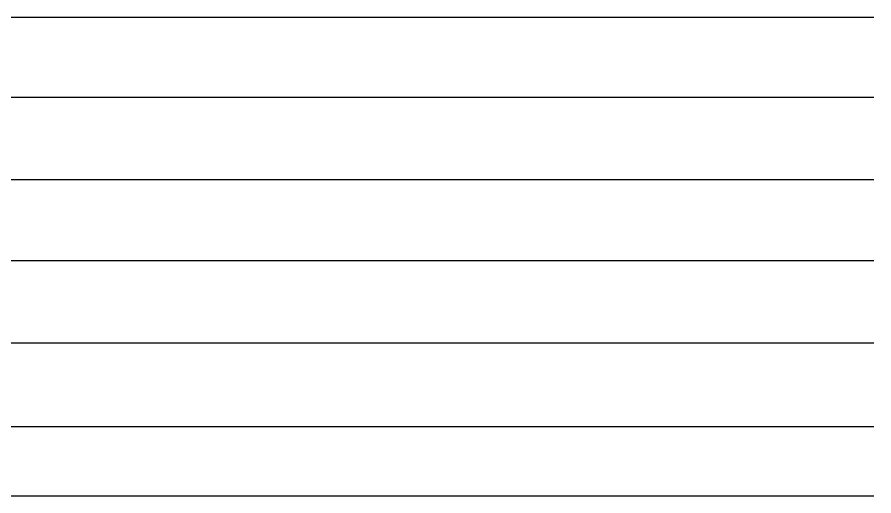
# Model space of a CAD drawing. Header units: millimetres. Extents: x -44117 to 256353, y -2095463 to 65325.
# Drawn here: x 142641 to 196572, y -1049997 to -1019873 of the extents above; entities that cross this region are included whole.
import ezdxf

# ---------------------------------------------------------------- set-up
doc = ezdxf.new("R2010")
doc.units = ezdxf.units.MM
doc.header["$LTSCALE"] = 10

msp = doc.modelspace()

# ---------------------------------------------------------------- linework, layer by layer
at = {"color": 1}
for p, q in [((104302.82932, -1019872.76319), (196571.97618, -1019872.76319)), ((104302.82932, -1019872.76319), (196571.97618, -1019872.76319)), ((104302.82932, -1019872.76319), (196571.97618, -1019872.76319)), ((104302.82932, -1019872.76319), (196571.97618, -1019872.76319)), ((104302.82932, -1019872.76319), (196571.97618, -1019872.76319)), ((104302.82932, -1019872.76319), (196571.97618, -1019872.76319)), ((104302.82932, -1019872.76319), (196571.97618, -1019872.76319)), ((104302.82932, -1019872.76319), (196571.97618, -1019872.76319)), ((104302.82932, -1019872.76319), (196571.97618, -1019872.76319)), ((104302.82932, -1019872.76319), (196571.97618, -1019872.76319)), ((104302.82932, -1024905.14903), (196571.97618, -1024905.14903)), ((104302.82932, -1024905.14903), (196571.97618, -1024905.14903)), ((104302.82932, -1024905.14903), (196571.97618, -1024905.14903)), ((104302.82932, -1024905.14903), (196571.97618, -1024905.14903)), ((104302.82932, -1024905.14903), (196571.97618, -1024905.14903)), ((104302.82932, -1024905.14903), (196571.97618, -1024905.14903)), ((104302.82932, -1024905.14903), (196571.97618, -1024905.14903)), ((104302.82932, -1024905.14903), (196571.97618, -1024905.14903)), ((104302.82932, -1024905.14903), (196571.97618, -1024905.14903)), ((104302.82932, -1024905.14903), (196571.97618, -1024905.14903)), ((104302.82932, -1030081.67507), (196571.97618, -1030081.67507)), ((104302.82932, -1030081.67507), (196571.97618, -1030081.67507)), ((104302.82932, -1030081.67507), (196571.97618, -1030081.67507)), ((104302.82932, -1030081.67507), (196571.97618, -1030081.67507)), ((104302.82932, -1030081.67507), (196571.97618, -1030081.67507)), ((104302.82932, -1030081.67507), (196571.97618, -1030081.67507)), ((104302.82932, -1030081.67507), (196571.97618, -1030081.67507)), ((104302.82932, -1030081.67507), (196571.97618, -1030081.67507)), ((104302.82932, -1030081.67507), (196571.97618, -1030081.67507)), ((104302.82932, -1030081.67507), (196571.97618, -1030081.67507)), ((104302.82932, -1035185.02714), (196571.97618, -1035185.02714)), ((104302.82932, -1035185.02714), (196571.97618, -1035185.02714)), ((104302.82932, -1035185.02714), (196571.97618, -1035185.02714)), ((104302.82932, -1035185.02714), (196571.97618, -1035185.02714)), ((104302.82932, -1035185.02714), (196571.97618, -1035185.02714)), ((104302.82932, -1035185.02714), (196571.97618, -1035185.02714)), ((104302.82932, -1035185.02714), (196571.97618, -1035185.02714)), ((104302.82932, -1035185.02714), (196571.97618, -1035185.02714)), ((104302.82932, -1035185.02714), (196571.97618, -1035185.02714)), ((104302.82932, -1035185.02714), (196571.97618, -1035185.02714)), ((104302.82932, -1040365.55011), (196571.97618, -1040365.55011)), ((104302.82932, -1040365.55011), (196571.97618, -1040365.55011)), ((104302.82932, -1040365.55011), (196571.97618, -1040365.55011)), ((104302.82932, -1040365.55011), (196571.97618, -1040365.55011)), ((104302.82932, -1040365.55011), (196571.97618, -1040365.55011)), ((104302.82932, -1040365.55011), (196571.97618, -1040365.55011)), ((104302.82932, -1040365.55011), (196571.97618, -1040365.55011)), ((104302.82932, -1040365.55011), (196571.97618, -1040365.55011)), ((104302.82932, -1040365.55011), (196571.97618, -1040365.55011)), ((104302.82932, -1040365.55011), (196571.97618, -1040365.55011)), ((104302.82932, -1045632.70649), (196571.97618, -1045632.70649)), ((104302.82932, -1045632.70649), (196571.97618, -1045632.70649)), ((104302.82932, -1045632.70649), (196571.97618, -1045632.70649)), ((104302.82932, -1045632.70649), (196571.97618, -1045632.70649)), ((104302.82932, -1045632.70649), (196571.97618, -1045632.70649)), ((104302.82932, -1045632.70649), (196571.97618, -1045632.70649)), ((104302.82932, -1045632.70649), (196571.97618, -1045632.70649)), ((104302.82932, -1045632.70649), (196571.97618, -1045632.70649)), ((104302.82932, -1045632.70649), (196571.97618, -1045632.70649)), ((104302.82932, -1045632.70649), (196571.97618, -1045632.70649)), ((104302.82932, -1049997.16342), (196571.97618, -1049997.16342)), ((104302.82932, -1049997.16342), (196571.97618, -1049997.16342)), ((104302.82932, -1049997.16342), (196571.97618, -1049997.16342)), ((104302.82932, -1049997.16342), (196571.97618, -1049997.16342)), ((104302.82932, -1049997.16342), (196571.97618, -1049997.16342)), ((104302.82932, -1049997.16342), (196571.97618, -1049997.16342)), ((104302.82932, -1049997.16342), (196571.97618, -1049997.16342)), ((104302.82932, -1049997.16342), (196571.97618, -1049997.16342)), ((104302.82932, -1049997.16342), (196571.97618, -1049997.16342)), ((104302.82932, -1049997.16342), (196571.97618, -1049997.16342))]:
    msp.add_line(p, q, dxfattribs=at)

doc.saveas('drawing.dxf')
